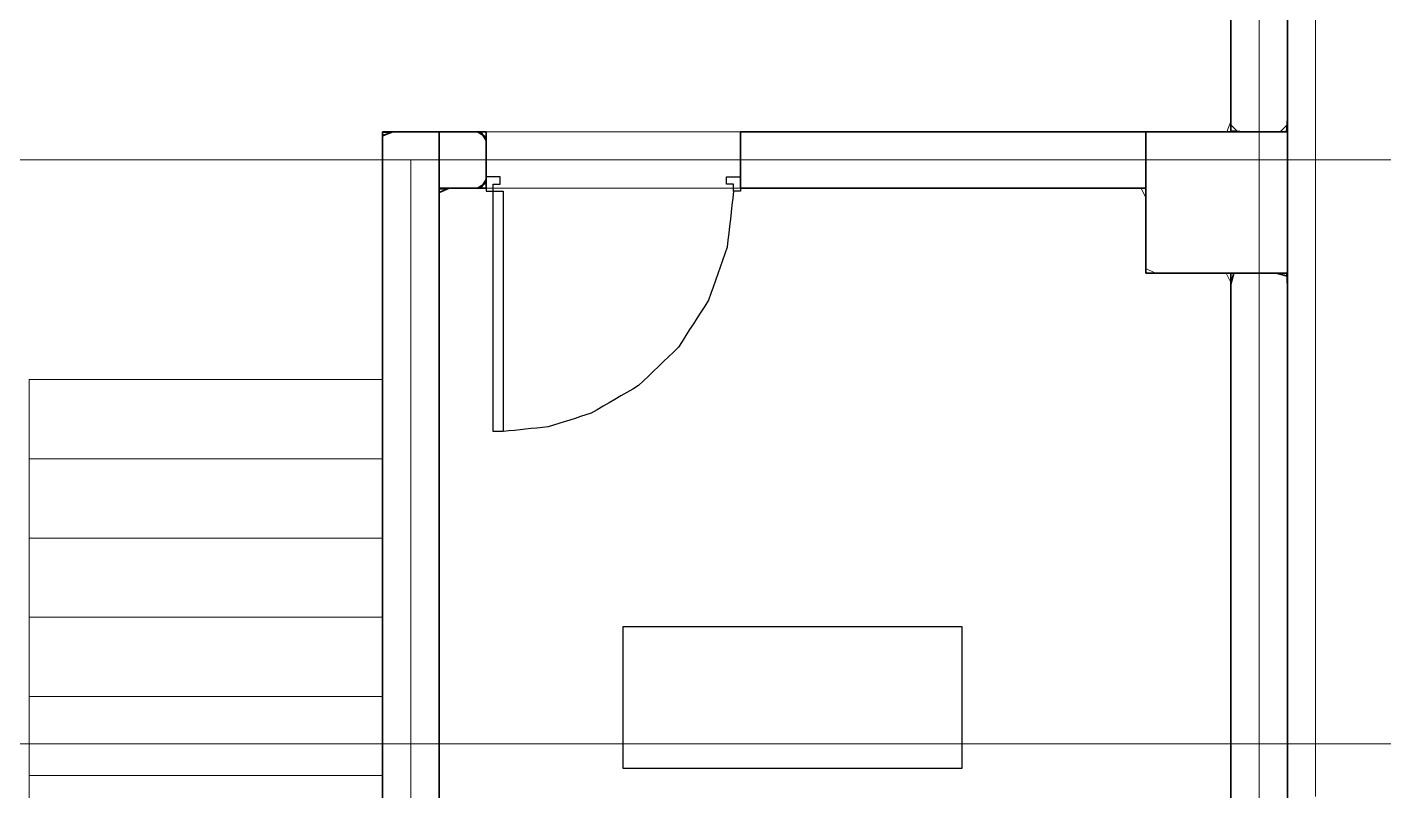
# Model space of a CAD drawing. Header units: metres. Extents: x -15 to 373, y -62 to 319.
# Drawn here: x 193.73 to 241.72, y 93.16 to 120.16 of the extents above; entities that cross this region are included whole.
import ezdxf

# ---------------------------------------------------------------- set-up
doc = ezdxf.new("R2010")
doc.units = ezdxf.units.M
for name, color, linetype in [('A-ANNO', 7, 'Continuous'), ('A-COLU', 7, 'Continuous'), ('A-DOOR', 7, 'Continuous'), ('A-MAT', 7, 'Continuous'), ('A-SLAB', 7, 'Continuous'), ('A-WALL', 7, 'Continuous')]:
    doc.layers.add(name, color=color, linetype=linetype)

msp = doc.modelspace()

# ---------------------------------------------------------------- linework, layer by layer
at = {"linetype": 'Continuous', "lineweight": 25}
msp.add_lwpolyline([(214.807, 93.961), (226.807, 93.961), (226.807, 98.961), (214.807, 98.961), (214.807, 93.961)], close=True, dxfattribs=at)
at = {"layer": 'A-ANNO', "linetype": 'Continuous', "lineweight": 18, "true_color": 0x000000}
for p, q in [((237.307, 212.821), (237.307, 24.453)), ((20.207, 115.461), (280.686, 115.461)), ((207.307, 115.461), (207.307, 51.827)), ((43.31, 94.818), (293.307, 94.818))]:
    msp.add_line(p, q, dxfattribs=at)
at = {"layer": 'A-COLU', "linetype": 'Continuous', "lineweight": 35, "true_color": 0x000000}
for points in [[(233.307, 116.461), (233.807, 116.461), (234.307, 116.461), (234.807, 116.461), (235.307, 116.461), (235.807, 116.461), (236.307, 116.461), (236.807, 116.461), (237.307, 116.461), (237.807, 116.461), (238.307, 116.461)], [(233.307, 111.461), (233.307, 111.961), (233.307, 112.461), (233.307, 112.961), (233.307, 113.461), (233.307, 113.961), (233.307, 114.461), (233.307, 114.961), (233.307, 115.461), (233.307, 115.961), (233.307, 116.461)], [(238.307, 116.461), (238.307, 115.961), (238.307, 115.461), (238.307, 114.961), (238.307, 114.461), (238.307, 113.961), (238.307, 113.461), (238.307, 112.961), (238.307, 112.461), (238.307, 111.961), (238.307, 111.461)], [(238.307, 111.461), (237.807, 111.461), (237.307, 111.461), (236.807, 111.461), (236.307, 111.461), (235.807, 111.461), (235.307, 111.461), (234.807, 111.461), (234.307, 111.461), (233.807, 111.461), (233.307, 111.461)]]:
    msp.add_lwpolyline(points, dxfattribs=at)
msp.add_lwpolyline([(233.307, 116.461), (233.807, 116.461), (234.307, 116.461), (234.807, 116.461), (235.307, 116.461), (235.807, 116.461), (236.307, 116.461), (236.807, 116.461), (237.307, 116.461), (237.807, 116.461), (238.307, 116.461), (238.307, 115.961), (238.307, 115.461), (238.307, 114.961), (238.307, 114.461), (238.307, 113.961), (238.307, 113.461), (238.307, 112.961), (238.307, 112.461), (238.307, 111.961), (238.307, 111.461), (237.807, 111.461), (237.307, 111.461), (236.807, 111.461), (236.307, 111.461), (235.807, 111.461), (235.307, 111.461), (234.807, 111.461), (234.307, 111.461), (233.807, 111.461), (233.307, 111.461), (233.307, 111.961), (233.307, 112.461), (233.307, 112.961), (233.307, 113.461), (233.307, 113.961), (233.307, 114.461), (233.307, 114.961), (233.307, 115.461), (233.307, 115.961), (233.307, 116.461)], close=True, dxfattribs=at)
at = {"layer": 'A-DOOR', "linetype": 'Continuous', "lineweight": 25, "true_color": 0x000000}
for points in [[(210.469, 114.861), (210.407, 114.861), (210.344, 114.861), (210.282, 114.861), (210.219, 114.861), (210.157, 114.861), (210.094, 114.861), (210.032, 114.861), (209.969, 114.861)], [(210.469, 114.611), (210.469, 114.642), (210.469, 114.673), (210.469, 114.704), (210.469, 114.736), (210.469, 114.767), (210.469, 114.798), (210.469, 114.829), (210.469, 114.861)], [(218.469, 114.861), (218.532, 114.861), (218.594, 114.861), (218.657, 114.861), (218.719, 114.861), (218.782, 114.861), (218.844, 114.861), (218.907, 114.861), (218.969, 114.861)], [(218.469, 114.611), (218.469, 114.642), (218.469, 114.673), (218.469, 114.704), (218.469, 114.736), (218.469, 114.767), (218.469, 114.798), (218.469, 114.829), (218.469, 114.861)], [(209.969, 114.461), (209.969, 114.448), (209.969, 114.436), (209.969, 114.423), (209.969, 114.411), (209.969, 114.398), (209.969, 114.386), (209.969, 114.373), (209.969, 114.361)], [(209.969, 114.361), (210, 114.361), (210.032, 114.361), (210.063, 114.361), (210.094, 114.361), (210.125, 114.361), (210.157, 114.361), (210.188, 114.361), (210.219, 114.361)], [(210.219, 114.611), (210.25, 114.611), (210.282, 114.611), (210.313, 114.611), (210.344, 114.611), (210.375, 114.611), (210.407, 114.611), (210.438, 114.611), (210.469, 114.611)], [(210.219, 114.361), (210.219, 114.392), (210.219, 114.423), (210.219, 114.454), (210.219, 114.486), (210.219, 114.517), (210.219, 114.548), (210.219, 114.579), (210.219, 114.611)], [(210.219, 105.861), (210.219, 106.361), (210.219, 106.861), (210.219, 107.361), (210.219, 107.861), (210.219, 108.361), (210.219, 108.861), (210.219, 109.361), (210.219, 109.861), (210.219, 110.361), (210.219, 110.861), (210.219, 111.361), (210.219, 111.861), (210.219, 112.361), (210.219, 112.861), (210.219, 113.361), (210.219, 113.861), (210.219, 114.361)], [(210.219, 114.361), (210.263, 114.361), (210.307, 114.361), (210.35, 114.361), (210.394, 114.361), (210.438, 114.361), (210.482, 114.361), (210.525, 114.361), (210.569, 114.361)], [(210.569, 114.361), (210.569, 113.861), (210.569, 113.361), (210.569, 112.861), (210.569, 112.361), (210.569, 111.861), (210.569, 111.361), (210.569, 110.861), (210.569, 110.361), (210.569, 109.861), (210.569, 109.361), (210.569, 108.861), (210.569, 108.361), (210.569, 107.861), (210.569, 107.361), (210.569, 106.861), (210.569, 106.361), (210.569, 105.861)], [(218.719, 114.611), (218.688, 114.611), (218.657, 114.611), (218.625, 114.611), (218.594, 114.611), (218.563, 114.611), (218.532, 114.611), (218.5, 114.611), (218.469, 114.611)], [(218.719, 114.361), (218.691, 114.113), (218.663, 113.865), (218.635, 113.617), (218.607, 113.369), (218.578, 113.12), (218.55, 112.872), (218.522, 112.624), (218.494, 112.376)], [(218.719, 114.361), (218.719, 114.392), (218.719, 114.423), (218.719, 114.454), (218.719, 114.486), (218.719, 114.517), (218.719, 114.548), (218.719, 114.579), (218.719, 114.611)], [(218.969, 114.361), (218.938, 114.361), (218.907, 114.361), (218.875, 114.361), (218.844, 114.361), (218.813, 114.361), (218.782, 114.361), (218.75, 114.361), (218.719, 114.361)], [(218.969, 114.461), (218.969, 114.448), (218.969, 114.436), (218.969, 114.423), (218.969, 114.411), (218.969, 114.398), (218.969, 114.386), (218.969, 114.373), (218.969, 114.361)], [(218.494, 112.376), (218.411, 112.142), (218.328, 111.908), (218.245, 111.673), (218.162, 111.439), (218.08, 111.205), (217.997, 110.97), (217.914, 110.736), (217.831, 110.502)], [(217.831, 110.502), (217.698, 110.294), (217.565, 110.086), (217.432, 109.879), (217.299, 109.671), (217.166, 109.463), (217.033, 109.256), (216.9, 109.048), (216.766, 108.84)], [(216.766, 108.84), (216.591, 108.671), (216.415, 108.501), (216.239, 108.332), (216.063, 108.162), (215.887, 107.993), (215.711, 107.823), (215.535, 107.654), (215.36, 107.484)], [(215.36, 107.484), (215.151, 107.362), (214.942, 107.24), (214.733, 107.118), (214.524, 106.996), (214.315, 106.874), (214.106, 106.752), (213.897, 106.63), (213.688, 106.508)], [(213.688, 106.508), (213.497, 106.447), (213.306, 106.387), (213.115, 106.326), (212.924, 106.266), (212.732, 106.205), (212.541, 106.145), (212.35, 106.084), (212.159, 106.024)], [(210.569, 105.861), (210.525, 105.861), (210.482, 105.861), (210.438, 105.861), (210.394, 105.861), (210.35, 105.861), (210.307, 105.861), (210.263, 105.861), (210.219, 105.861)], [(212.159, 106.024), (211.96, 106.004), (211.762, 105.983), (211.563, 105.963), (211.364, 105.942), (211.165, 105.922), (210.967, 105.901), (210.768, 105.881), (210.569, 105.861)]]:
    msp.add_lwpolyline(points, dxfattribs=at)
at = {"layer": 'A-MAT', "linetype": 'Continuous', "lineweight": 18, "true_color": 0x000000}
for points in [[(238.307, 120.461), (238.307, 119.961), (238.307, 119.461), (238.307, 118.961), (238.307, 118.461), (238.307, 117.961), (238.307, 117.461), (238.307, 116.961), (238.307, 116.461), (238.307, 115.961), (238.307, 115.461), (238.307, 114.961), (238.307, 114.461), (238.307, 113.961), (238.307, 113.461), (238.307, 112.961), (238.307, 112.461), (238.307, 111.961), (238.307, 111.461), (238.307, 110.961), (238.307, 110.461), (238.307, 109.961), (238.307, 109.461), (238.307, 108.961), (238.307, 108.461), (238.307, 107.961), (238.307, 107.461), (238.307, 106.961), (238.307, 106.461), (238.307, 105.961), (238.307, 105.461), (238.307, 104.961), (238.307, 104.461), (238.307, 103.961), (238.307, 103.461), (238.307, 102.961), (238.307, 102.461), (238.307, 101.961), (238.307, 101.461), (238.307, 100.961), (238.307, 100.461), (238.307, 99.961), (238.307, 99.461), (238.307, 98.961), (238.307, 98.461), (238.307, 97.961), (238.307, 97.461), (238.307, 96.961), (238.307, 96.461), (238.307, 95.961), (238.307, 95.461), (238.307, 94.961), (238.307, 94.461), (238.307, 93.961), (238.307, 93.461), (238.307, 92.961)], [(238.307, 92.961), (238.307, 93.461), (238.307, 93.961), (238.307, 94.461), (238.307, 94.961), (238.307, 95.461), (238.307, 95.961), (238.307, 96.461), (238.307, 96.961), (238.307, 97.461), (238.307, 97.961), (238.307, 98.461), (238.307, 98.961), (238.307, 99.461), (238.307, 99.961), (238.307, 100.461), (238.307, 100.961), (238.307, 101.461), (238.307, 101.961), (238.307, 102.461), (238.307, 102.961), (238.307, 103.461), (238.307, 103.961), (238.307, 104.461), (238.307, 104.961), (238.307, 105.461), (238.307, 105.961), (238.307, 106.461), (238.307, 106.961), (238.307, 107.461), (238.307, 107.961), (238.307, 108.461), (238.307, 108.961), (238.307, 109.461), (238.307, 109.961), (238.307, 110.461), (238.307, 110.961), (238.307, 111.461), (238.307, 111.961), (238.307, 112.461), (238.307, 112.961), (238.307, 113.461), (238.307, 113.961), (238.307, 114.461), (238.307, 114.961), (238.307, 115.461), (238.307, 115.961), (238.307, 116.461), (238.307, 116.961), (238.307, 117.461), (238.307, 117.961), (238.307, 118.461), (238.307, 118.961), (238.307, 119.461), (238.307, 119.961), (238.307, 120.461)], [(239.307, 120.534), (239.307, 120.034), (239.307, 119.534), (239.307, 119.034), (239.307, 118.534), (239.307, 118.034), (239.307, 117.534), (239.307, 117.034), (239.307, 116.534), (239.307, 116.034), (239.307, 115.534), (239.307, 115.034), (239.307, 114.534), (239.307, 114.034), (239.307, 113.534), (239.307, 113.034), (239.307, 112.534), (239.307, 112.034), (239.307, 111.534), (239.307, 111.034), (239.307, 110.534), (239.307, 110.034), (239.307, 109.534), (239.307, 109.034), (239.307, 108.534), (239.307, 108.034), (239.307, 107.534), (239.307, 107.034), (239.307, 106.534), (239.307, 106.034), (239.307, 105.534), (239.307, 105.034), (239.307, 104.534), (239.307, 104.034), (239.307, 103.534), (239.307, 103.034), (239.307, 102.534), (239.307, 102.034), (239.307, 101.534), (239.307, 101.034), (239.307, 100.534), (239.307, 100.034), (239.307, 99.534), (239.307, 99.034), (239.307, 98.534), (239.307, 98.034), (239.307, 97.534), (239.307, 97.034), (239.307, 96.534), (239.307, 96.034), (239.307, 95.534), (239.307, 95.034), (239.307, 94.534), (239.307, 94.034), (239.307, 93.534), (239.307, 93.034)], [(239.307, 92.961), (239.307, 93.461), (239.307, 93.961), (239.307, 94.461), (239.307, 94.961), (239.307, 95.461), (239.307, 95.961), (239.307, 96.461), (239.307, 96.961), (239.307, 97.461), (239.307, 97.961), (239.307, 98.461), (239.307, 98.961), (239.307, 99.461), (239.307, 99.961), (239.307, 100.461), (239.307, 100.961), (239.307, 101.461), (239.307, 101.961), (239.307, 102.461), (239.307, 102.961), (239.307, 103.461), (239.307, 103.961), (239.307, 104.461), (239.307, 104.961), (239.307, 105.461), (239.307, 105.961), (239.307, 106.461), (239.307, 106.961), (239.307, 107.461), (239.307, 107.961), (239.307, 108.461), (239.307, 108.961), (239.307, 109.461), (239.307, 109.961), (239.307, 110.461), (239.307, 110.961), (239.307, 111.461), (239.307, 111.961), (239.307, 112.461), (239.307, 112.961), (239.307, 113.461), (239.307, 113.961), (239.307, 114.461), (239.307, 114.961), (239.307, 115.461), (239.307, 115.961), (239.307, 116.461), (239.307, 116.961), (239.307, 117.461), (239.307, 117.961), (239.307, 118.461), (239.307, 118.961), (239.307, 119.461), (239.307, 119.961), (239.307, 120.461)], [(239.307, 120.461), (239.307, 119.961), (239.307, 119.461), (239.307, 118.961), (239.307, 118.461), (239.307, 117.961), (239.307, 117.461), (239.307, 116.961), (239.307, 116.461), (239.307, 115.961), (239.307, 115.461), (239.307, 114.961), (239.307, 114.461), (239.307, 113.961), (239.307, 113.461), (239.307, 112.961), (239.307, 112.461), (239.307, 111.961), (239.307, 111.461), (239.307, 110.961), (239.307, 110.461), (239.307, 109.961), (239.307, 109.461), (239.307, 108.961), (239.307, 108.461), (239.307, 107.961), (239.307, 107.461), (239.307, 106.961), (239.307, 106.461), (239.307, 105.961), (239.307, 105.461), (239.307, 104.961), (239.307, 104.461), (239.307, 103.961), (239.307, 103.461), (239.307, 102.961), (239.307, 102.461), (239.307, 101.961), (239.307, 101.461), (239.307, 100.961), (239.307, 100.461), (239.307, 99.961), (239.307, 99.461), (239.307, 98.961), (239.307, 98.461), (239.307, 97.961), (239.307, 97.461), (239.307, 96.961), (239.307, 96.461), (239.307, 95.961), (239.307, 95.461), (239.307, 94.961), (239.307, 94.461), (239.307, 93.961), (239.307, 93.461), (239.307, 92.961)], [(236.307, 120.32), (236.307, 119.82), (236.307, 119.321), (236.307, 118.821), (236.307, 118.322), (236.307, 117.822), (236.307, 117.323), (236.307, 116.823), (236.17, 116.461), (235.67, 116.461), (235.171, 116.461), (234.671, 116.461), (234.172, 116.461), (233.672, 116.461), (233.173, 116.461), (232.673, 116.461), (232.174, 116.461), (231.674, 116.461), (231.175, 116.461), (230.675, 116.461), (230.176, 116.461), (229.676, 116.461), (229.177, 116.461), (228.678, 116.461), (228.178, 116.461), (227.679, 116.461), (227.179, 116.461), (226.68, 116.461), (226.18, 116.461), (225.681, 116.461), (225.181, 116.461), (224.682, 116.461), (224.182, 116.461), (223.683, 116.461), (223.183, 116.461), (222.684, 116.461), (222.184, 116.461), (221.685, 116.461), (221.185, 116.461), (220.686, 116.461), (220.186, 116.461), (219.687, 116.461), (219.187, 116.461), (218.688, 116.461), (218.188, 116.461), (217.689, 116.461), (217.19, 116.461), (216.69, 116.461), (216.191, 116.461), (215.691, 116.461), (215.192, 116.461), (214.692, 116.461), (214.193, 116.461), (213.693, 116.461), (213.194, 116.461), (212.694, 116.461), (212.195, 116.461), (211.695, 116.461), (211.196, 116.461), (210.696, 116.461), (210.197, 116.461), (209.697, 116.461), (209.198, 116.461), (208.698, 116.461), (208.199, 116.461), (207.699, 116.461), (207.2, 116.461), (206.7, 116.461), (206.307, 116.355), (206.307, 115.856), (206.307, 115.356), (206.307, 114.857), (206.307, 114.357), (206.307, 113.858), (206.307, 113.358), (206.307, 112.859), (206.307, 112.359), (206.307, 111.86), (206.307, 111.36), (206.307, 110.861), (206.307, 110.361), (206.307, 109.862), (206.307, 109.362), (206.307, 108.863), (206.307, 108.363), (206.307, 107.864), (206.307, 107.365), (206.307, 106.865), (206.307, 106.366), (206.307, 105.866), (206.307, 105.367), (206.307, 104.867), (206.307, 104.368), (206.307, 103.868), (206.307, 103.369), (206.307, 102.869), (206.307, 102.37), (206.307, 101.87), (206.307, 101.371), (206.307, 100.871), (206.307, 100.372), (206.307, 99.872), (206.307, 99.373), (206.307, 98.873), (206.307, 98.374), (206.307, 97.874), (206.307, 97.375), (206.307, 96.875), (206.307, 96.376), (206.307, 95.877), (206.307, 95.377), (206.307, 94.878), (206.307, 94.378), (206.307, 93.879), (206.307, 93.379), (206.307, 92.88)], [(238.307, 92.887), (238.307, 93.387), (238.307, 93.887), (238.307, 94.387), (238.307, 94.887), (238.307, 95.387), (238.307, 95.887), (238.307, 96.387), (238.307, 96.887), (238.307, 97.387), (238.307, 97.887), (238.307, 98.387), (238.307, 98.887), (238.307, 99.387), (238.307, 99.887), (238.307, 100.387), (238.307, 100.887), (238.307, 101.387), (238.307, 101.887), (238.307, 102.387), (238.307, 102.887), (238.307, 103.387), (238.307, 103.887), (238.307, 104.387), (238.307, 104.887), (238.307, 105.387), (238.307, 105.887), (238.307, 106.387), (238.307, 106.887), (238.307, 107.387), (238.307, 107.887), (238.307, 108.387), (238.307, 108.887), (238.307, 109.387), (238.307, 109.887), (238.307, 110.387), (238.307, 110.887), (238.307, 111.387), (238.307, 111.887), (238.307, 112.387), (238.307, 112.887), (238.307, 113.387), (238.307, 113.887), (238.307, 114.387), (238.307, 114.887), (238.307, 115.387), (238.307, 115.887), (238.307, 116.387), (238.307, 116.887), (238.307, 117.387), (238.307, 117.887), (238.307, 118.387), (238.307, 118.887), (238.307, 119.387), (238.307, 119.887), (238.307, 120.387)], [(208.307, 92.794), (208.307, 93.294), (208.307, 93.794), (208.307, 94.294), (208.307, 94.794), (208.307, 95.294), (208.307, 95.794), (208.307, 96.294), (208.307, 96.794), (208.307, 97.294), (208.307, 97.794), (208.307, 98.294), (208.307, 98.794), (208.307, 99.294), (208.307, 99.794), (208.307, 100.294), (208.307, 100.794), (208.307, 101.294), (208.307, 101.794), (208.307, 102.294), (208.307, 102.794), (208.307, 103.294), (208.307, 103.794), (208.307, 104.294), (208.307, 104.794), (208.307, 105.294), (208.307, 105.794), (208.307, 106.294), (208.307, 106.794), (208.307, 107.294), (208.307, 107.794), (208.307, 108.294), (208.307, 108.794), (208.307, 109.294), (208.307, 109.794), (208.307, 110.294), (208.307, 110.794), (208.307, 111.294), (208.307, 111.794), (208.307, 112.294), (208.307, 112.794), (208.307, 113.294), (208.307, 113.794), (208.307, 114.294), (208.64, 114.461), (209.14, 114.461), (209.64, 114.461), (210.14, 114.461), (210.64, 114.461), (211.14, 114.461), (211.64, 114.461), (212.14, 114.461), (212.64, 114.461), (213.14, 114.461), (213.64, 114.461), (214.14, 114.461), (214.64, 114.461), (215.14, 114.461), (215.64, 114.461), (216.14, 114.461), (216.64, 114.461), (217.14, 114.461), (217.64, 114.461), (218.14, 114.461), (218.64, 114.461), (219.14, 114.461), (219.64, 114.461), (220.14, 114.461), (220.64, 114.461), (221.14, 114.461), (221.64, 114.461), (221.64, 114.461), (222.14, 114.461), (222.64, 114.461), (223.14, 114.461), (223.64, 114.461), (224.14, 114.461), (224.64, 114.461), (225.14, 114.461), (225.64, 114.461), (226.14, 114.461), (226.64, 114.461), (227.14, 114.461), (227.64, 114.461), (228.14, 114.461), (228.64, 114.461), (229.14, 114.461), (229.64, 114.461), (230.14, 114.461), (230.64, 114.461), (231.14, 114.461), (231.64, 114.461), (232.14, 114.461), (232.64, 114.461), (233.14, 114.461), (233.307, 114.127), (233.307, 113.627), (233.307, 113.127), (233.307, 112.627), (233.307, 112.127), (233.307, 111.627), (233.64, 111.461), (234.14, 111.461), (234.64, 111.461), (235.14, 111.461), (235.64, 111.461), (236.14, 111.461), (236.307, 111.127), (236.307, 110.627), (236.307, 110.127), (236.307, 109.627), (236.307, 109.127), (236.307, 108.627), (236.307, 108.127), (236.307, 107.627), (236.307, 107.127), (236.307, 106.627), (236.307, 106.127), (236.307, 105.627), (236.307, 105.127), (236.307, 104.627), (236.307, 104.127), (236.307, 103.627), (236.307, 103.127), (236.307, 102.627), (236.307, 102.127), (236.307, 101.627), (236.307, 101.127), (236.307, 100.627), (236.307, 100.127), (236.307, 99.627), (236.307, 99.127), (236.307, 98.627), (236.307, 98.127), (236.307, 97.627), (236.307, 97.127), (236.307, 96.627), (236.307, 96.127), (236.307, 95.627), (236.307, 95.127), (236.307, 94.627), (236.307, 94.127), (236.307, 93.627), (236.307, 93.127)], [(206.307, 107.695), (205.807, 107.695), (205.307, 107.695), (204.807, 107.695), (204.307, 107.695), (203.807, 107.695), (203.307, 107.695), (202.807, 107.695), (202.307, 107.695), (201.807, 107.695), (201.307, 107.695), (200.807, 107.695), (200.307, 107.695), (199.807, 107.695), (199.307, 107.695), (198.807, 107.695), (198.307, 107.695), (197.807, 107.695), (197.307, 107.695), (196.807, 107.695), (196.307, 107.695), (195.807, 107.695), (195.307, 107.695), (194.807, 107.695), (194.307, 107.695), (193.807, 107.695)], [(193.807, 107.695), (193.807, 107.345), (193.807, 106.995), (193.807, 106.645), (193.807, 106.295), (193.807, 105.945), (193.807, 105.595), (193.807, 105.245), (193.807, 104.895)], [(206.307, 107.695), (206.307, 107.345), (206.307, 106.995), (206.307, 106.645), (206.307, 106.295), (206.307, 105.945), (206.307, 105.595), (206.307, 105.245), (206.307, 104.895)], [(238.307, 106.428), (238.307, 105.928), (238.307, 105.429), (238.307, 104.929), (238.307, 104.43), (238.307, 103.93), (238.307, 103.43), (238.307, 102.931), (238.307, 102.431), (238.307, 101.932), (238.307, 101.432), (238.307, 100.933), (238.307, 100.433), (238.307, 99.934), (238.307, 99.434), (238.307, 98.934), (238.307, 98.435), (238.307, 97.935), (238.307, 97.436), (238.307, 96.936), (238.307, 96.437), (238.307, 95.937), (238.307, 95.438), (238.307, 94.938), (238.307, 94.438), (238.307, 93.939), (238.307, 93.439), (238.307, 92.94)], [(206.307, 104.895), (205.807, 104.895), (205.307, 104.895), (204.807, 104.895), (204.307, 104.895), (203.807, 104.895), (203.307, 104.895), (202.807, 104.895), (202.307, 104.895), (201.807, 104.895), (201.307, 104.895), (200.807, 104.895), (200.307, 104.895), (199.807, 104.895), (199.307, 104.895), (198.807, 104.895), (198.307, 104.895), (197.807, 104.895), (197.307, 104.895), (196.807, 104.895), (196.307, 104.895), (195.807, 104.895), (195.307, 104.895), (194.807, 104.895), (194.307, 104.895), (193.807, 104.895)], [(193.807, 104.895), (193.807, 104.545), (193.807, 104.195), (193.807, 103.845), (193.807, 103.495), (193.807, 103.145), (193.807, 102.795), (193.807, 102.445), (193.807, 102.095)], [(193.807, 92.954), (193.807, 93.452), (193.807, 93.949), (193.807, 94.447), (193.807, 94.944), (193.807, 95.442), (193.807, 95.939), (193.807, 96.437), (193.807, 96.935), (193.807, 97.432), (193.807, 97.93), (193.807, 98.427), (193.807, 98.925), (193.807, 99.422), (193.807, 99.92), (193.807, 100.417), (193.807, 100.915), (193.807, 101.412), (193.807, 101.91), (193.807, 102.407), (193.807, 102.905), (193.807, 103.402), (193.807, 103.9), (193.807, 104.397), (193.807, 104.895)], [(206.307, 104.895), (206.307, 104.397), (206.307, 103.9), (206.307, 103.402), (206.307, 102.905), (206.307, 102.407), (206.307, 101.91), (206.307, 101.412), (206.307, 100.915), (206.307, 100.417), (206.307, 99.92), (206.307, 99.422), (206.307, 98.925), (206.307, 98.427), (206.307, 97.93), (206.307, 97.432), (206.307, 96.935), (206.307, 96.437), (206.307, 95.939), (206.307, 95.442), (206.307, 94.944), (206.307, 94.447), (206.307, 93.949), (206.307, 93.452), (206.307, 92.954)], [(206.307, 102.095), (206.307, 102.445), (206.307, 102.795), (206.307, 103.145), (206.307, 103.495), (206.307, 103.845), (206.307, 104.195), (206.307, 104.545), (206.307, 104.895)], [(206.307, 102.095), (205.807, 102.095), (205.307, 102.095), (204.807, 102.095), (204.307, 102.095), (203.807, 102.095), (203.307, 102.095), (202.807, 102.095), (202.307, 102.095), (201.807, 102.095), (201.307, 102.095), (200.807, 102.095), (200.307, 102.095), (199.807, 102.095), (199.307, 102.095), (198.807, 102.095), (198.307, 102.095), (197.807, 102.095), (197.307, 102.095), (196.807, 102.095), (196.307, 102.095), (195.807, 102.095), (195.307, 102.095), (194.807, 102.095), (194.307, 102.095), (193.807, 102.095)], [(193.807, 102.095), (193.807, 101.745), (193.807, 101.395), (193.807, 101.045), (193.807, 100.695), (193.807, 100.345), (193.807, 99.995), (193.807, 99.645), (193.807, 99.295)], [(206.307, 99.295), (206.307, 99.645), (206.307, 99.995), (206.307, 100.345), (206.307, 100.695), (206.307, 101.045), (206.307, 101.395), (206.307, 101.745), (206.307, 102.095)], [(206.307, 99.295), (205.807, 99.295), (205.307, 99.295), (204.807, 99.295), (204.307, 99.295), (203.807, 99.295), (203.307, 99.295), (202.807, 99.295), (202.307, 99.295), (201.807, 99.295), (201.307, 99.295), (200.807, 99.295), (200.307, 99.295), (199.807, 99.295), (199.307, 99.295), (198.807, 99.295), (198.307, 99.295), (197.807, 99.295), (197.307, 99.295), (196.807, 99.295), (196.307, 99.295), (195.807, 99.295), (195.307, 99.295), (194.807, 99.295), (194.307, 99.295), (193.807, 99.295)], [(193.807, 99.295), (193.807, 98.945), (193.807, 98.595), (193.807, 98.245), (193.807, 97.895), (193.807, 97.545), (193.807, 97.195), (193.807, 96.845), (193.807, 96.495)], [(206.307, 96.495), (206.307, 96.845), (206.307, 97.195), (206.307, 97.545), (206.307, 97.895), (206.307, 98.245), (206.307, 98.595), (206.307, 98.945), (206.307, 99.295)], [(206.307, 96.495), (205.807, 96.495), (205.307, 96.495), (204.807, 96.495), (204.307, 96.495), (203.807, 96.495), (203.307, 96.495), (202.807, 96.495), (202.307, 96.495), (201.807, 96.495), (201.307, 96.495), (200.807, 96.495), (200.307, 96.495), (199.807, 96.495), (199.307, 96.495), (198.807, 96.495), (198.307, 96.495), (197.807, 96.495), (197.307, 96.495), (196.807, 96.495), (196.307, 96.495), (195.807, 96.495), (195.307, 96.495), (194.807, 96.495), (194.307, 96.495), (193.807, 96.495)], [(193.807, 96.495), (193.807, 96.145), (193.807, 95.795), (193.807, 95.445), (193.807, 95.095), (193.807, 94.745), (193.807, 94.395), (193.807, 94.045), (193.807, 93.695)], [(206.307, 93.695), (206.307, 94.045), (206.307, 94.395), (206.307, 94.745), (206.307, 95.095), (206.307, 95.445), (206.307, 95.795), (206.307, 96.145), (206.307, 96.495)], [(206.307, 93.695), (205.807, 93.695), (205.307, 93.695), (204.807, 93.695), (204.307, 93.695), (203.807, 93.695), (203.307, 93.695), (202.807, 93.695), (202.307, 93.695), (201.807, 93.695), (201.307, 93.695), (200.807, 93.695), (200.307, 93.695), (199.807, 93.695), (199.307, 93.695), (198.807, 93.695), (198.307, 93.695), (197.807, 93.695), (197.307, 93.695), (196.807, 93.695), (196.307, 93.695), (195.807, 93.695), (195.307, 93.695), (194.807, 93.695), (194.307, 93.695), (193.807, 93.695)], [(193.807, 93.695), (193.807, 93.345), (193.807, 92.995), (193.807, 92.645), (193.807, 92.295), (193.807, 91.945), (193.807, 91.595), (193.807, 91.245), (193.807, 90.895)], [(206.307, 90.895), (206.307, 91.245), (206.307, 91.595), (206.307, 91.945), (206.307, 92.295), (206.307, 92.645), (206.307, 92.995), (206.307, 93.345), (206.307, 93.695)]]:
    msp.add_lwpolyline(points, dxfattribs=at)
at = {"layer": 'A-SLAB', "linetype": 'Continuous', "lineweight": 35, "true_color": 0x000000}
for points in [[(238.307, 116.461), (238.307, 116.82), (238.307, 117.18), (238.307, 117.54), (238.307, 117.9), (238.307, 118.259), (238.307, 118.619), (238.307, 118.979), (238.307, 119.338)], [(238.307, 93.049), (238.307, 93.547), (238.307, 94.045), (238.307, 94.542), (238.307, 95.04), (238.307, 95.537), (238.307, 96.035), (238.307, 96.533), (238.307, 97.03), (238.307, 97.528), (238.307, 98.025), (238.307, 98.523), (238.307, 99.021), (238.307, 99.518), (238.307, 100.016), (238.307, 100.513), (238.307, 101.011), (238.307, 101.509), (238.307, 102.006), (238.307, 102.504), (238.307, 103.001), (238.307, 103.499), (238.307, 103.997), (238.307, 104.494), (238.307, 104.992), (238.307, 105.489), (238.307, 105.987), (238.307, 106.485), (238.307, 106.982), (238.307, 107.48), (238.307, 107.977), (238.307, 108.475), (238.307, 108.973), (238.307, 109.47), (238.307, 109.968), (238.307, 110.465), (238.307, 110.963), (238.307, 111.461)]]:
    msp.add_lwpolyline(points, dxfattribs=at)
at = {"layer": 'A-WALL', "linetype": 'Continuous', "lineweight": 35, "true_color": 0x000000}
for points in [[(238.307, 120.418), (238.307, 119.919), (238.307, 119.42), (238.307, 118.921), (238.307, 118.422), (238.307, 117.923), (238.307, 117.424), (238.307, 116.925), (238.272, 116.461), (237.772, 116.461), (237.273, 116.461), (236.774, 116.461), (236.307, 116.493), (236.307, 116.992), (236.307, 117.491), (236.307, 117.99), (236.307, 118.489), (236.307, 118.989), (236.307, 119.488), (236.307, 119.987), (236.307, 120.486)], [(236.307, 120.353), (236.307, 119.866), (236.307, 119.38), (236.307, 118.893), (236.307, 118.407), (236.307, 117.92), (236.307, 117.434), (236.307, 116.947), (236.307, 116.461)], [(238.307, 120.204), (238.307, 119.705), (238.307, 119.206), (238.307, 118.707), (238.307, 118.208), (238.307, 117.709), (238.307, 117.21), (238.307, 116.711), (238.057, 116.461), (237.558, 116.461), (237.059, 116.461), (236.56, 116.461), (236.307, 116.707), (236.307, 117.206), (236.307, 117.705), (236.307, 118.204), (236.307, 118.703), (236.307, 119.203), (236.307, 119.702), (236.307, 120.201)], [(238.307, 116.461), (238.307, 116.947), (238.307, 117.434), (238.307, 117.92), (238.307, 118.407), (238.307, 118.893), (238.307, 119.38), (238.307, 119.866), (238.307, 120.353)], [(206.307, 116.461), (206.307, 115.961), (206.307, 115.461), (206.307, 114.961), (206.307, 114.461), (206.307, 113.961), (206.307, 113.461), (206.307, 112.961), (206.307, 112.461), (206.307, 111.961), (206.307, 111.461), (206.307, 110.961), (206.307, 110.461), (206.307, 109.961), (206.307, 109.461), (206.307, 108.961), (206.307, 108.461), (206.307, 107.961), (206.307, 107.461), (206.307, 106.961), (206.307, 106.461), (206.307, 105.961), (206.307, 105.461), (206.307, 104.961), (206.307, 104.461), (206.307, 103.961), (206.307, 103.461), (206.307, 102.961), (206.307, 102.461), (206.307, 101.961), (206.307, 101.461), (206.307, 100.961), (206.307, 100.461), (206.307, 99.961), (206.307, 99.461), (206.307, 98.961), (206.307, 98.461), (206.307, 97.961), (206.307, 97.461), (206.307, 96.961), (206.307, 96.461), (206.307, 95.961), (206.307, 95.461), (206.307, 94.961), (206.307, 94.461), (206.307, 93.961), (206.307, 93.461), (206.307, 92.961)], [(208.307, 116.461), (208.057, 116.461), (207.807, 116.461), (207.557, 116.461), (207.307, 116.461), (207.057, 116.461), (206.807, 116.461), (206.557, 116.461), (206.307, 116.461)], [(206.307, 92.948), (206.307, 93.448), (206.307, 93.948), (206.307, 94.447), (206.307, 94.947), (206.307, 95.447), (206.307, 95.947), (206.307, 96.446), (206.307, 96.946), (206.307, 97.446), (206.307, 97.946), (206.307, 98.445), (206.307, 98.945), (206.307, 99.445), (206.307, 99.945), (206.307, 100.444), (206.307, 100.944), (206.307, 101.444), (206.307, 101.944), (206.307, 102.443), (206.307, 102.943), (206.307, 103.443), (206.307, 103.943), (206.307, 104.442), (206.307, 104.942), (206.307, 105.442), (206.307, 105.942), (206.307, 106.442), (206.307, 106.941), (206.307, 107.441), (206.307, 107.941), (206.307, 108.441), (206.307, 108.94), (206.307, 109.44), (206.307, 109.94), (206.307, 110.44), (206.307, 110.939), (206.307, 111.439), (206.307, 111.939), (206.307, 112.439), (206.307, 112.938), (206.307, 113.438), (206.307, 113.938), (206.307, 114.438), (206.307, 114.937), (206.307, 115.437), (206.307, 115.937), (206.307, 116.437), (206.782, 116.461), (207.282, 116.461), (207.782, 116.461), (208.282, 116.461), (208.781, 116.461), (209.281, 116.461), (209.781, 116.461), (209.969, 116.149), (209.969, 115.65), (209.969, 115.15), (209.969, 114.65), (209.658, 114.461), (209.159, 114.461), (208.659, 114.461), (208.307, 114.313), (208.307, 113.813), (208.307, 113.313), (208.307, 112.814), (208.307, 112.314), (208.307, 111.814), (208.307, 111.314), (208.307, 110.815), (208.307, 110.315), (208.307, 109.815), (208.307, 109.315), (208.307, 108.816), (208.307, 108.316), (208.307, 107.816), (208.307, 107.316), (208.307, 106.817), (208.307, 106.317), (208.307, 105.817), (208.307, 105.317), (208.307, 104.818), (208.307, 104.318), (208.307, 103.818), (208.307, 103.318), (208.307, 102.819), (208.307, 102.319), (208.307, 101.819), (208.307, 101.319), (208.307, 100.82), (208.307, 100.32), (208.307, 99.82), (208.307, 99.32), (208.307, 98.821), (208.307, 98.321), (208.307, 97.821), (208.307, 97.321), (208.307, 96.822), (208.307, 96.322), (208.307, 95.822), (208.307, 95.322), (208.307, 94.822), (208.307, 94.323), (208.307, 93.823), (208.307, 93.323), (208.307, 92.823)], [(206.307, 92.83), (206.307, 93.33), (206.307, 93.829), (206.307, 94.329), (206.307, 94.829), (206.307, 95.329), (206.307, 95.828), (206.307, 96.328), (206.307, 96.828), (206.307, 97.328), (206.307, 97.827), (206.307, 98.327), (206.307, 98.827), (206.307, 99.327), (206.307, 99.826), (206.307, 100.326), (206.307, 100.826), (206.307, 101.326), (206.307, 101.825), (206.307, 102.325), (206.307, 102.825), (206.307, 103.325), (206.307, 103.824), (206.307, 104.324), (206.307, 104.824), (206.307, 105.324), (206.307, 105.823), (206.307, 106.323), (206.307, 106.823), (206.307, 107.323), (206.307, 107.822), (206.307, 108.322), (206.307, 108.822), (206.307, 109.322), (206.307, 109.822), (206.307, 110.321), (206.307, 110.821), (206.307, 111.321), (206.307, 111.821), (206.307, 112.32), (206.307, 112.82), (206.307, 113.32), (206.307, 113.82), (206.307, 114.319), (206.307, 114.819), (206.307, 115.319), (206.307, 115.819), (206.307, 116.318), (206.664, 116.461), (207.164, 116.461), (207.664, 116.461), (208.163, 116.461), (208.663, 116.461), (209.163, 116.461), (209.663, 116.461), (209.969, 116.268), (209.969, 115.768), (209.969, 115.268), (209.969, 114.768), (209.777, 114.461), (209.277, 114.461), (208.777, 114.461), (208.307, 114.431), (208.307, 113.932), (208.307, 113.432), (208.307, 112.932), (208.307, 112.432), (208.307, 111.933), (208.307, 111.433), (208.307, 110.933), (208.307, 110.433), (208.307, 109.933), (208.307, 109.434), (208.307, 108.934), (208.307, 108.434), (208.307, 107.934), (208.307, 107.435), (208.307, 106.935), (208.307, 106.435), (208.307, 105.935), (208.307, 105.436), (208.307, 104.936), (208.307, 104.436), (208.307, 103.936), (208.307, 103.437), (208.307, 102.937), (208.307, 102.437), (208.307, 101.937), (208.307, 101.438), (208.307, 100.938), (208.307, 100.438), (208.307, 99.938), (208.307, 99.439), (208.307, 98.939), (208.307, 98.439), (208.307, 97.939), (208.307, 97.44), (208.307, 96.94), (208.307, 96.44), (208.307, 95.94), (208.307, 95.441), (208.307, 94.941), (208.307, 94.441), (208.307, 93.941), (208.307, 93.442), (208.307, 92.942)], [(208.307, 114.461), (208.307, 114.711), (208.307, 114.961), (208.307, 115.211), (208.307, 115.461), (208.307, 115.711), (208.307, 115.961), (208.307, 116.211), (208.307, 116.461)], [(209.969, 116.461), (209.761, 116.461), (209.554, 116.461), (209.346, 116.461), (209.138, 116.461), (208.93, 116.461), (208.722, 116.461), (208.514, 116.461), (208.307, 116.461)], [(208.307, 92.961), (208.307, 93.461), (208.307, 93.961), (208.307, 94.461), (208.307, 94.961), (208.307, 95.461), (208.307, 95.961), (208.307, 96.461), (208.307, 96.961), (208.307, 97.461), (208.307, 97.961), (208.307, 98.461), (208.307, 98.961), (208.307, 99.461), (208.307, 99.961), (208.307, 100.461), (208.307, 100.961), (208.307, 101.461), (208.307, 101.961), (208.307, 102.461), (208.307, 102.961), (208.307, 103.461), (208.307, 103.961), (208.307, 104.461), (208.307, 104.961), (208.307, 105.461), (208.307, 105.961), (208.307, 106.461), (208.307, 106.961), (208.307, 107.461), (208.307, 107.961), (208.307, 108.461), (208.307, 108.961), (208.307, 109.461), (208.307, 109.961), (208.307, 110.461), (208.307, 110.961), (208.307, 111.461), (208.307, 111.961), (208.307, 112.461), (208.307, 112.961), (208.307, 113.461), (208.307, 113.961), (208.307, 114.461), (208.307, 114.961), (208.307, 115.461), (208.307, 115.961), (208.307, 116.461)], [(209.969, 116.461), (209.969, 116.211), (209.969, 115.961), (209.969, 115.711), (209.969, 115.461), (209.969, 115.211), (209.969, 114.961), (209.969, 114.711), (209.969, 114.461)], [(218.969, 114.461), (218.969, 114.711), (218.969, 114.961), (218.969, 115.211), (218.969, 115.461), (218.969, 115.711), (218.969, 115.961), (218.969, 116.211), (218.969, 116.461)], [(233.307, 116.461), (232.812, 116.461), (232.318, 116.461), (231.823, 116.461), (231.329, 116.461), (230.835, 116.461), (230.34, 116.461), (229.846, 116.461), (229.351, 116.461), (228.857, 116.461), (228.363, 116.461), (227.868, 116.461), (227.374, 116.461), (226.879, 116.461), (226.385, 116.461), (225.891, 116.461), (225.396, 116.461), (224.902, 116.461), (224.407, 116.461), (223.913, 116.461), (223.419, 116.461), (222.924, 116.461), (222.43, 116.461), (221.936, 116.461), (221.441, 116.461), (220.947, 116.461), (220.452, 116.461), (219.958, 116.461), (219.464, 116.461), (218.969, 116.461)], [(233.307, 114.461), (233.307, 114.711), (233.307, 114.961), (233.307, 115.211), (233.307, 115.461), (233.307, 115.711), (233.307, 115.961), (233.307, 116.211), (233.307, 116.461)], [(236.307, 116.461), (236.557, 116.461), (236.807, 116.461), (237.057, 116.461), (237.307, 116.461), (237.557, 116.461), (237.807, 116.461), (238.057, 116.461), (238.307, 116.461)], [(209.969, 114.461), (209.761, 114.461), (209.554, 114.461), (209.346, 114.461), (209.138, 114.461), (208.93, 114.461), (208.722, 114.461), (208.514, 114.461), (208.307, 114.461)], [(233.307, 114.461), (232.812, 114.461), (232.318, 114.461), (231.823, 114.461), (231.329, 114.461), (230.835, 114.461), (230.34, 114.461), (229.846, 114.461), (229.351, 114.461), (228.857, 114.461), (228.363, 114.461), (227.868, 114.461), (227.374, 114.461), (226.879, 114.461), (226.385, 114.461), (225.891, 114.461), (225.396, 114.461), (224.902, 114.461), (224.407, 114.461), (223.913, 114.461), (223.419, 114.461), (222.924, 114.461), (222.43, 114.461), (221.936, 114.461), (221.441, 114.461), (220.947, 114.461), (220.452, 114.461), (219.958, 114.461), (219.464, 114.461), (218.969, 114.461)], [(236.307, 111.461), (236.307, 110.967), (236.307, 110.472), (236.307, 109.978), (236.307, 109.484), (236.307, 108.99), (236.307, 108.496), (236.307, 108.002), (236.307, 107.508), (236.307, 107.014), (236.307, 106.519), (236.307, 106.025), (236.307, 105.531), (236.307, 105.037), (236.307, 104.543), (236.307, 104.049), (236.307, 103.555), (236.307, 103.061), (236.307, 102.567), (236.307, 102.072), (236.307, 101.578), (236.307, 101.084), (236.307, 100.59), (236.307, 100.096), (236.307, 99.602), (236.307, 99.108), (236.307, 98.614), (236.307, 98.119), (236.307, 97.625), (236.307, 97.131), (236.307, 96.637), (236.307, 96.143), (236.307, 95.649), (236.307, 95.155), (236.307, 94.661), (236.307, 94.167), (236.307, 93.672), (236.307, 93.178), (236.307, 92.684)], [(238.307, 111.461), (238.057, 111.461), (237.807, 111.461), (237.557, 111.461), (237.307, 111.461), (237.057, 111.461), (236.807, 111.461), (236.557, 111.461), (236.307, 111.461)], [(236.307, 93.074), (236.307, 93.573), (236.307, 94.073), (236.307, 94.573), (236.307, 95.073), (236.307, 95.572), (236.307, 96.072), (236.307, 96.572), (236.307, 97.072), (236.307, 97.572), (236.307, 98.071), (236.307, 98.571), (236.307, 99.071), (236.307, 99.571), (236.307, 100.07), (236.307, 100.57), (236.307, 101.07), (236.307, 101.57), (236.307, 102.069), (236.307, 102.569), (236.307, 103.069), (236.307, 103.569), (236.307, 104.068), (236.307, 104.568), (236.307, 105.068), (236.307, 105.568), (236.307, 106.067), (236.307, 106.567), (236.307, 107.067), (236.307, 107.567), (236.307, 108.066), (236.307, 108.566), (236.307, 109.066), (236.307, 109.566), (236.307, 110.065), (236.307, 110.565), (236.307, 111.065), (236.411, 111.461), (236.91, 111.461), (237.41, 111.461), (237.91, 111.461), (238.307, 111.358), (238.307, 110.859), (238.307, 110.359), (238.307, 109.859), (238.307, 109.359), (238.307, 108.859), (238.307, 108.36), (238.307, 107.86), (238.307, 107.36), (238.307, 106.86), (238.307, 106.361), (238.307, 105.861), (238.307, 105.361), (238.307, 104.861), (238.307, 104.362), (238.307, 103.862), (238.307, 103.362), (238.307, 102.862), (238.307, 102.363), (238.307, 101.863), (238.307, 101.363), (238.307, 100.863), (238.307, 100.364), (238.307, 99.864), (238.307, 99.364), (238.307, 98.864), (238.307, 98.365), (238.307, 97.865), (238.307, 97.365), (238.307, 96.865), (238.307, 96.366), (238.307, 95.866), (238.307, 95.366), (238.307, 94.866), (238.307, 94.367), (238.307, 93.867), (238.307, 93.367), (238.307, 92.867)], [(236.307, 92.955), (236.307, 93.455), (236.307, 93.955), (236.307, 94.455), (236.307, 94.954), (236.307, 95.454), (236.307, 95.954), (236.307, 96.454), (236.307, 96.953), (236.307, 97.453), (236.307, 97.953), (236.307, 98.453), (236.307, 98.952), (236.307, 99.452), (236.307, 99.952), (236.307, 100.452), (236.307, 100.952), (236.307, 101.451), (236.307, 101.951), (236.307, 102.451), (236.307, 102.951), (236.307, 103.45), (236.307, 103.95), (236.307, 104.45), (236.307, 104.95), (236.307, 105.449), (236.307, 105.949), (236.307, 106.449), (236.307, 106.949), (236.307, 107.448), (236.307, 107.948), (236.307, 108.448), (236.307, 108.948), (236.307, 109.447), (236.307, 109.947), (236.307, 110.447), (236.307, 110.947), (236.307, 111.446), (236.792, 111.461), (237.292, 111.461), (237.792, 111.461), (238.291, 111.461), (238.307, 110.977), (238.307, 110.477), (238.307, 109.977), (238.307, 109.478), (238.307, 108.978), (238.307, 108.478), (238.307, 107.978), (238.307, 107.479), (238.307, 106.979), (238.307, 106.479), (238.307, 105.979), (238.307, 105.48), (238.307, 104.98), (238.307, 104.48), (238.307, 103.98), (238.307, 103.48), (238.307, 102.981), (238.307, 102.481), (238.307, 101.981), (238.307, 101.481), (238.307, 100.982), (238.307, 100.482), (238.307, 99.982), (238.307, 99.482), (238.307, 98.983), (238.307, 98.483), (238.307, 97.983), (238.307, 97.483), (238.307, 96.984), (238.307, 96.484), (238.307, 95.984), (238.307, 95.484), (238.307, 94.985), (238.307, 94.485), (238.307, 93.985), (238.307, 93.485), (238.307, 92.986)], [(238.307, 92.684), (238.307, 93.178), (238.307, 93.672), (238.307, 94.167), (238.307, 94.661), (238.307, 95.155), (238.307, 95.649), (238.307, 96.143), (238.307, 96.637), (238.307, 97.131), (238.307, 97.625), (238.307, 98.119), (238.307, 98.614), (238.307, 99.108), (238.307, 99.602), (238.307, 100.096), (238.307, 100.59), (238.307, 101.084), (238.307, 101.578), (238.307, 102.072), (238.307, 102.567), (238.307, 103.061), (238.307, 103.555), (238.307, 104.049), (238.307, 104.543), (238.307, 105.037), (238.307, 105.531), (238.307, 106.025), (238.307, 106.519), (238.307, 107.014), (238.307, 107.508), (238.307, 108.002), (238.307, 108.496), (238.307, 108.99), (238.307, 109.484), (238.307, 109.978), (238.307, 110.472), (238.307, 110.967), (238.307, 111.461)]]:
    msp.add_lwpolyline(points, dxfattribs=at)
msp.add_lwpolyline([(218.969, 116.461), (219.464, 116.461), (219.959, 116.461), (220.454, 116.461), (220.949, 116.461), (221.444, 116.461), (221.94, 116.461), (222.435, 116.461), (222.93, 116.461), (223.425, 116.461), (223.92, 116.461), (224.415, 116.461), (224.91, 116.461), (225.405, 116.461), (225.9, 116.461), (226.395, 116.461), (226.89, 116.461), (227.386, 116.461), (227.881, 116.461), (228.376, 116.461), (228.871, 116.461), (229.366, 116.461), (229.861, 116.461), (230.356, 116.461), (230.851, 116.461), (231.346, 116.461), (231.841, 116.461), (232.336, 116.461), (232.832, 116.461), (233.307, 116.441), (233.307, 115.946), (233.307, 115.451), (233.307, 114.956), (233.307, 114.461), (232.812, 114.461), (232.317, 114.461), (231.822, 114.461), (231.327, 114.461), (230.832, 114.461), (230.336, 114.461), (229.841, 114.461), (229.346, 114.461), (228.851, 114.461), (228.356, 114.461), (227.861, 114.461), (227.366, 114.461), (226.871, 114.461), (226.376, 114.461), (225.881, 114.461), (225.386, 114.461), (224.89, 114.461), (224.395, 114.461), (223.9, 114.461), (223.405, 114.461), (222.91, 114.461), (222.415, 114.461), (221.92, 114.461), (221.425, 114.461), (220.93, 114.461), (220.435, 114.461), (219.94, 114.461), (219.444, 114.461), (218.969, 114.481), (218.969, 114.976), (218.969, 115.471), (218.969, 115.966), (218.969, 116.461)], close=True, dxfattribs=at)
msp.add_lwpolyline([(218.969, 116.461), (219.464, 116.461), (219.959, 116.461), (220.454, 116.461), (220.949, 116.461), (221.444, 116.461), (221.94, 116.461), (222.435, 116.461), (222.93, 116.461), (223.425, 116.461), (223.92, 116.461), (224.415, 116.461), (224.91, 116.461), (225.405, 116.461), (225.9, 116.461), (226.395, 116.461), (226.89, 116.461), (227.386, 116.461), (227.881, 116.461), (228.376, 116.461), (228.871, 116.461), (229.366, 116.461), (229.861, 116.461), (230.356, 116.461), (230.851, 116.461), (231.346, 116.461), (231.841, 116.461), (232.336, 116.461), (232.832, 116.461), (233.307, 116.441), (233.307, 115.946), (233.307, 115.451), (233.307, 114.956), (233.307, 114.461), (232.812, 114.461), (232.317, 114.461), (231.822, 114.461), (231.327, 114.461), (230.832, 114.461), (230.336, 114.461), (229.841, 114.461), (229.346, 114.461), (228.851, 114.461), (228.356, 114.461), (227.861, 114.461), (227.366, 114.461), (226.871, 114.461), (226.376, 114.461), (225.881, 114.461), (225.386, 114.461), (224.89, 114.461), (224.395, 114.461), (223.9, 114.461), (223.405, 114.461), (222.91, 114.461), (222.415, 114.461), (221.92, 114.461), (221.425, 114.461), (220.93, 114.461), (220.435, 114.461), (219.94, 114.461), (219.444, 114.461), (218.969, 114.481), (218.969, 114.976), (218.969, 115.471), (218.969, 115.966), (218.969, 116.461)], close=True, dxfattribs=at)

doc.saveas('drawing.dxf')
